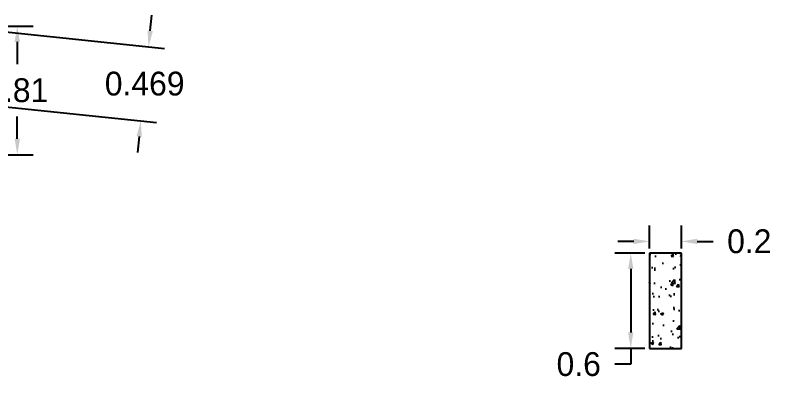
# Model space of a CAD drawing. Header units: metres. Extents: x 248.2 to 317, y 135.1 to 155.7.
# Drawn here: x 264.34 to 269.103, y 142.277 to 144.575 of the extents above; entities that cross this region are included whole.
import ezdxf

# ---------------------------------------------------------------- set-up
doc = ezdxf.new("R2010")
doc.units = ezdxf.units.M
doc.header["$LTSCALE"] = 0.001
doc.layers.add('COTAS', color=30, linetype='Continuous')
doc.layers.add('Transversina', color=205, linetype='Continuous')
doc.dimstyles.new('Annotative', dxfattribs={"dimtxt": 0.15, "dimasz": 0.1, "dimexe": 0.1, "dimexo": 0.03, "dimgap": 0.09, "dimtad": 0, "dimtih": 1, "dimtoh": 1, "dimdec": 3, "dimzin": 0, "dimdsep": 46, "dimtxsty": 'Standard', "dimcen": 0.09, "dimadec": 0, "dimazin": 0, "dimtfac": 1, "dimtdec": 3, "dimtofl": 0, "dimtmove": 0, "dimatfit": 3, "dimfxl": 1, "dimtolj": 1, "dimtzin": 0, "dimarcsym": 1})

# ---------------------------------------------------------------- blocks, each defined once
blk = doc.blocks.new('*D14')
at = {"layer": 'COTAS', "color": 0, "lineweight": -2, "ltscale": 80, "transparency": 16777216}
for p, q in [((264.1106, 144.5058), (264.4532, 144.5058)), ((264.3532, 144.4058), (264.3532, 144.2658)), ((264.3532, 143.7958), (264.3532, 143.9358)), ((264.1106, 143.6958), (264.4532, 143.6958))]:
    blk.add_line(p, q, dxfattribs=at)
at = {"layer": 'COTAS', "color": 0, "ltscale": 80, "transparency": 16777216}
for points in [[(264.3365, 144.4058), (264.3698, 144.4058), (264.3532, 144.5058)], [(264.3365, 143.7958), (264.3698, 143.7958), (264.3532, 143.6958)]]:
    blk.add_solid(points, dxfattribs=at)
at = {"layer": 'Defpoints', "color": 0, "ltscale": 80, "transparency": 16777216}
for p in [(264.0806, 144.5058), (264.0806, 143.6958), (264.3532, 143.6958)]:
    blk.add_point(p, dxfattribs=at)
at = {"layer": 'COTAS', "color": 0, "ltscale": 80, "transparency": 16777216, "insert": (264.3532, 144.1008), "char_height": 0.15, "attachment_point": 5}
blk.add_mtext('\\A1;0.81', dxfattribs=at)
blk = doc.blocks.new('*D25')
at = {"layer": 'COTAS', "color": 0, "lineweight": -2, "ltscale": 80, "transparency": 16777216}
for p, q in [((265.1898, 144.4752), (265.2001, 144.5747)), ((263.9604, 144.5027), (265.2789, 144.3654)), ((263.9118, 144.036), (265.2303, 143.8986)), ((265.1204, 143.8095), (265.1101, 143.7101))]:
    blk.add_line(p, q, dxfattribs=at)
at = {"layer": 'COTAS', "color": 0, "ltscale": 80, "transparency": 16777216}
for points in [[(265.1732, 144.4769), (265.2064, 144.4735), (265.1794, 144.3757)], [(265.1039, 143.8113), (265.137, 143.8078), (265.1308, 143.909)]]:
    blk.add_solid(points, dxfattribs=at)
at = {"layer": 'Defpoints', "color": 0, "ltscale": 80, "transparency": 16777216}
for p in [(263.9306, 144.5058), (263.882, 144.0391), (265.1308, 143.909)]:
    blk.add_point(p, dxfattribs=at)
at = {"layer": 'COTAS', "color": 0, "ltscale": 80, "transparency": 16777216, "insert": (265.1551, 144.1424), "char_height": 0.15, "attachment_point": 5}
blk.add_mtext('\\A1;0.469', dxfattribs=at)
blk = doc.blocks.new('*D29')
at = {"layer": 'COTAS', "color": 0, "lineweight": -2, "ltscale": 80, "transparency": 16777216}
for p, q in [((268.3332, 143.1058), (268.3332, 143.2495)), ((268.5332, 143.1058), (268.5332, 143.2495)), ((268.2332, 143.1495), (268.1332, 143.1495)), ((268.6332, 143.1495), (268.7332, 143.1495))]:
    blk.add_line(p, q, dxfattribs=at)
at = {"layer": 'COTAS', "color": 0, "ltscale": 80, "transparency": 16777216}
for points in [[(268.2332, 143.1662), (268.2332, 143.1328), (268.3332, 143.1495)], [(268.6332, 143.1662), (268.6332, 143.1328), (268.5332, 143.1495)]]:
    blk.add_solid(points, dxfattribs=at)
at = {"layer": 'Defpoints', "color": 0, "ltscale": 80, "transparency": 16777216}
for p in [(268.5332, 143.1495), (268.3332, 143.0758), (268.5332, 143.0758)]:
    blk.add_point(p, dxfattribs=at)
at = {"layer": 'COTAS', "color": 0, "ltscale": 80, "transparency": 16777216, "insert": (268.9607, 143.1495), "char_height": 0.15, "attachment_point": 5}
blk.add_mtext('\\A1;0.2', dxfattribs=at)
blk = doc.blocks.new('*D30')
at = {"layer": 'COTAS', "color": 0, "lineweight": -2, "ltscale": 80, "transparency": 16777216}
for p, q in [((268.3032, 143.0758), (268.1145, 143.0758)), ((268.2145, 142.9758), (268.2145, 142.5758)), ((268.3032, 142.4758), (268.1145, 142.4758)), ((268.2145, 142.4758), (268.2145, 142.3758)), ((268.2145, 142.3758), (268.1145, 142.3758))]:
    blk.add_line(p, q, dxfattribs=at)
at = {"layer": 'COTAS', "color": 0, "ltscale": 80, "transparency": 16777216}
for points in [[(268.1978, 142.9758), (268.2311, 142.9758), (268.2145, 143.0758)], [(268.1978, 142.5758), (268.2311, 142.5758), (268.2145, 142.4758)]]:
    blk.add_solid(points, dxfattribs=at)
at = {"layer": 'Defpoints', "color": 0, "ltscale": 80, "transparency": 16777216}
for p in [(268.3332, 143.0758), (268.2145, 142.4758), (268.3332, 142.4758)]:
    blk.add_point(p, dxfattribs=at)
at = {"layer": 'COTAS', "color": 0, "ltscale": 80, "transparency": 16777216, "insert": (267.887, 142.3758), "char_height": 0.15, "attachment_point": 5}
blk.add_mtext('\\A1;0.6', dxfattribs=at)

msp = doc.modelspace()

# ---------------------------------------------------------------- hatches: boundary and pattern name
at = {"layer": 'COTAS', "ltscale": 80, "true_color": 0xa953a0}
h = msp.add_hatch(dxfattribs=at)
h.set_pattern_fill('AR-CONC', color=215, scale=0.001)
h.paths.add_polyline_path([(268.5332, 143.0758), (268.3332, 143.0758), (268.3332, 142.4758), (268.5332, 142.4758)])

# ---------------------------------------------------------------- linework, layer by layer
at = {"layer": 'Transversina', "ltscale": 80}
for p, q in [((268.3332, 143.0758), (268.3332, 142.4758)), ((268.5332, 143.0758), (268.3332, 143.0758)), ((268.5332, 142.4758), (268.5332, 143.0758)), ((268.3332, 142.4758), (268.5332, 142.4758))]:
    msp.add_line(p, q, dxfattribs=at)

# ---------------------------------------------------------------- dimensions: what is measured, and where the dimension line sits
at = {"layer": 'COTAS', "ltscale": 80}
dim = msp.add_aligned_dim(p1=(263.9306, 144.5058), p2=(263.882, 144.0391), distance=1.2556, dimstyle='Annotative', dxfattribs=at)
dim.commit()
dim.dimension.update_dxf_attribs({"geometry": '*D25', "text_midpoint": (265.1551, 144.1424)})
for base, p1, p2, override, picture, middle in [((264.3532, 143.6958), (264.0806, 144.5058), (264.0806, 143.6958), {"dimdec": 2}, '*D14', (264.3532, 144.1008)), ((268.2145, 142.4758), (268.3332, 143.0758), (268.3332, 142.4758), {"dimdec": 1}, '*D30', (267.887, 142.3758))]:
    dim = msp.add_linear_dim(base=base, p1=p1, p2=p2, angle=90, dimstyle='Annotative', override=override, dxfattribs=at)
    dim.commit()
    dim.dimension.update_dxf_attribs({"geometry": picture, "text_midpoint": middle})
dim = msp.add_linear_dim(base=(268.5332, 143.1495), p1=(268.3332, 143.0758), p2=(268.5332, 143.0758), dimstyle='Annotative', override={"dimdec": 1}, dxfattribs=at)
dim.commit()
dim.dimension.update_dxf_attribs({"geometry": '*D29', "text_midpoint": (268.9607, 143.1495)})

doc.saveas('drawing.dxf')
